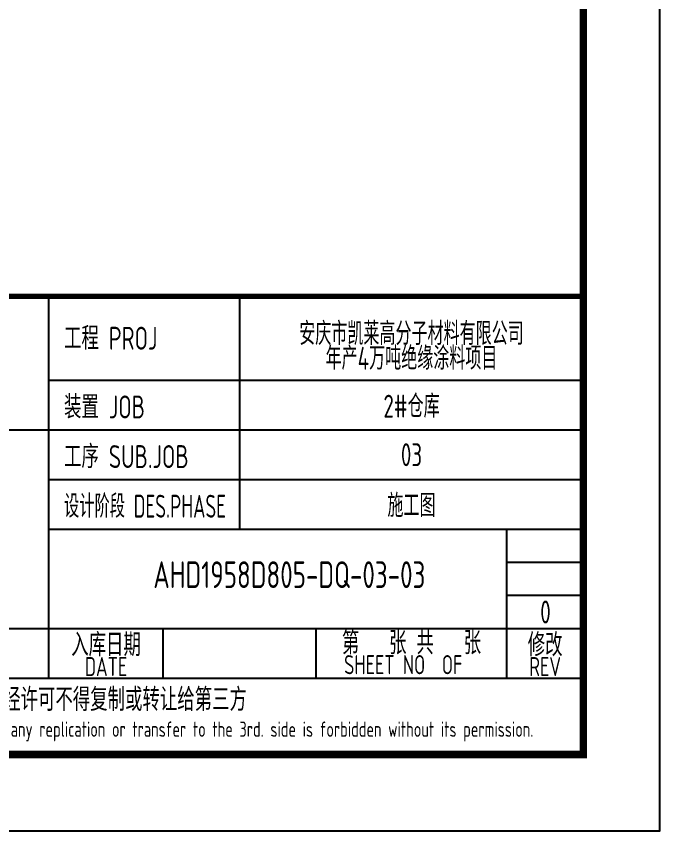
# Model space of a CAD drawing. Extents: x 1151645 to 1632247, y -116298 to 25377.
# Drawn here: x 1237781 to 1246206, y -100998 to -90331 of the extents above; entities that cross this region are included whole.
import ezdxf
from ezdxf.enums import TextEntityAlignment as Align

# ---------------------------------------------------------------- set-up
doc = ezdxf.new("R2010")
doc.units = 0
doc.header["$LTSCALE"] = 1000
doc.header["$MEASUREMENT"] = 0
doc.layers.get('0').update_dxf_attribs({"linetype": 'CONTINUOUS'})
doc.layers.add('AXIS', color=3, linetype='CONTINUOUS')
doc.layers.add('PUB_TITLE', color=4, linetype='CONTINUOUS')
doc.styles.add('AHD', font='sceie.shx', dxfattribs={"width": 0.7, "bigfont": 'sceic.shx'})
doc.styles.add('sceie', font='sceie.shx', dxfattribs={"width": 0.7, "bigfont": 'sceic.shx'})
doc.styles.add('TSSD_Rein', font='Tssdeng.shx', dxfattribs={"width": 0.7, "bigfont": 'hztxt.shx'})

msp = doc.modelspace()

# ---------------------------------------------------------------- linework, layer by layer
for p, q in [((1238206.4, -98998.1), (1238206.4, -93998.1)), ((1240706.4, -97048.1), (1240706.4, -93998.1)), ((1245206.4, -99998.1), (1245206.4, -93998.1)), ((1238206.4, -95098.1), (1245206.4, -95098.1)), ((1227206.4, -95748.1), (1245206.4, -95748.1)), ((1238206.4, -96398.1), (1245206.4, -96398.1)), ((1238206.4, -97048.1), (1245206.4, -97048.1)), ((1244206.4, -98998.1), (1244206.4, -97048.1)), ((1244206.4, -97481.4), (1245206.4, -97481.4)), ((1244206.4, -97914.8), (1245206.4, -97914.8)), ((1227206.4, -98348.1), (1245206.4, -98348.1)), ((1239706.4, -98998.1), (1239706.4, -98348.1)), ((1241706.4, -98998.1), (1241706.4, -98348.1)), ((1227206.4, -98998.1), (1245206.4, -98998.1)), ((1227206.4, -99998.1), (1245206.4, -99998.1))]:
    msp.add_line(p, q)
msp.add_lwpolyline([(1245206.4, -93998.1, 70, 70, 0), (1227206.4, -93998.1, 70, 70, 0), (1227206.4, -99998.1, 0, 0, 0)], format="xyseb")
at = {"layer": 'PUB_TITLE', "color": 4}
msp.add_lwpolyline([(1162106.4, -100998.1), (1246206.4, -100998.1), (1246206.4, -41598.1), (1162106.4, -41598.1)], close=True, dxfattribs=at)
at = {"layer": 'PUB_TITLE', "color": 4, "const_width": 100}
msp.add_lwpolyline([(1164606.4, -99998.1), (1245206.4, -99998.1), (1245206.4, -42598.1), (1164606.4, -42598.1)], close=True, dxfattribs=at)

# ---------------------------------------------------------------- texts
at = {"style": 'AHD'}
for s, width, p in [('工程 PROJ', 0.8, (1238406.4, -94698.1)), ('工程 PROJ', 0.8, (1238406.4, -94698.1)), ('装置 JOB', 0.8, (1238406.4, -95598.1)), ('装置 JOB', 0.8, (1238406.4, -95598.1)), ('工序 SUB.JOB', 0.8, (1238406.4, -96248.1)), ('工序 SUB.JOB', 0.8, (1238406.4, -96248.1)), ('设计阶段 DES.PHASE', 0.7, (1238406.4, -96898.1)), ('设计阶段 DES.PHASE', 0.7, (1238406.4, -96898.1))]:
    msp.add_text(s, height=300, dxfattribs=dict(at, width=width)).set_placement(p)
at = {"style": 'AHD', "width": 0.8}
for s, height, p in [('入库日期', 300, (1238956.4, -98548.1)), ('入库日期', 300, (1238956.4, -98548.1)), ('第   张 共   张', 300, (1242956.4, -98523.1)), ('修改', 300, (1244706.4, -98548.1)), ('修改', 300, (1244706.4, -98548.1)), ('DATE', 250, (1238956.4, -98848.1)), ('DATE', 250, (1238956.4, -98848.1)), ('SHEET NO  OF  ', 250, (1242956.4, -98823.1)), ('SHEET NO  OF  ', 250, (1242956.4, -98823.1)), ('REV', 250, (1244706.4, -98848.1)), ('REV', 250, (1244706.4, -98848.1)), ('本文件专有权属安徽华东化工医药工程有限责任公司所有,未经许可不得复制或转让给第三方', 300, (1236206.4, -99298.1)), ('本文件专有权属安徽华东化工医药工程有限责任公司所有,未经许可不得复制或转让给第三方', 300, (1236206.4, -99298.1)), ('The proprietary right of this document belongs to Anhui Huadong Chemical And Medical Engineering  Co.,Ltd.  and any replication or transfer to the 3rd. side is forbidden without its permission. ', 200, (1236206.4, -99698.1)), ('The proprietary right of this document belongs to Anhui Huadong Chemical And Medical Engineering  Co.,Ltd.  and any replication or transfer to the 3rd. side is forbidden without its permission. ', 200, (1236206.4, -99698.1))]:
    msp.add_text(s, height=height, dxfattribs=at).set_placement(p, align=Align.MIDDLE)
at = {"width": 0.8}
for tag, text, height, style, p in [('AHD1958D805-DQ-03-03', '200320-02-040', 350, 'sceie', (1241357.1, -97644.4)), ('0', '0', 300, 'AHD', (1244710.5, -98134.2)), ('0', '0', 300, 'AHD', (1244710.5, -98134.2))]:
    msp.add_attdef(tag, text=text, height=height, dxfattribs=dict(at, style=style)).set_placement(p, align=Align.MIDDLE)
at = {"layer": 'AXIS', "style": 'TSSD_Rein', "width": 0.7}
for s, p in [('安庆市凯莱高分子材料有限公司', (1242956.4, -94470.5)), ('年产4万吨绝缘涂料项目', (1242956.4, -94793.6)), ('2#仓库', (1242956.4, -95423.1)), ('03', (1242956.4, -96073.1)), ('施工图', (1242956.4, -96723.1))]:
    msp.add_text(s, height=300, dxfattribs=at).set_placement(p, align=Align.MIDDLE)

doc.saveas('drawing.dxf')
